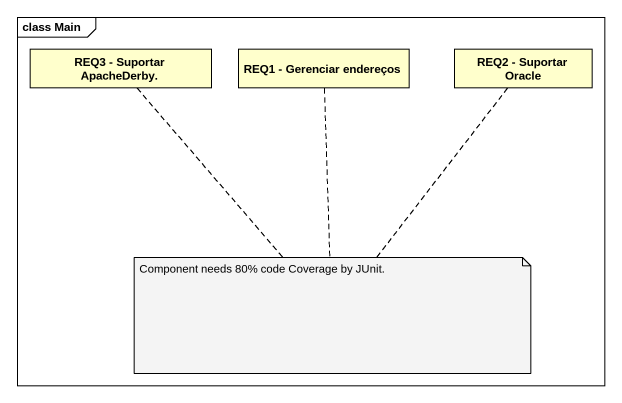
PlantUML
@startuml
mainframe class Main
hide circle
hide empty members
class "REQ3 - Suportar ApacheDerby." as REQ3_Suportar_ApacheDerby
class "REQ1 - Gerenciar endereços" as REQ1_Gerenciar_endereços
class "REQ2 - Suportar Oracle" as REQ2_Suportar_Oracle
note as N1
  Component needs 80% code Coverage by JUnit.
end note
N1 .. REQ3_Suportar_ApacheDerby
N1 .. REQ1_Gerenciar_endereços
N1 .. REQ2_Suportar_Oracle
@enduml
